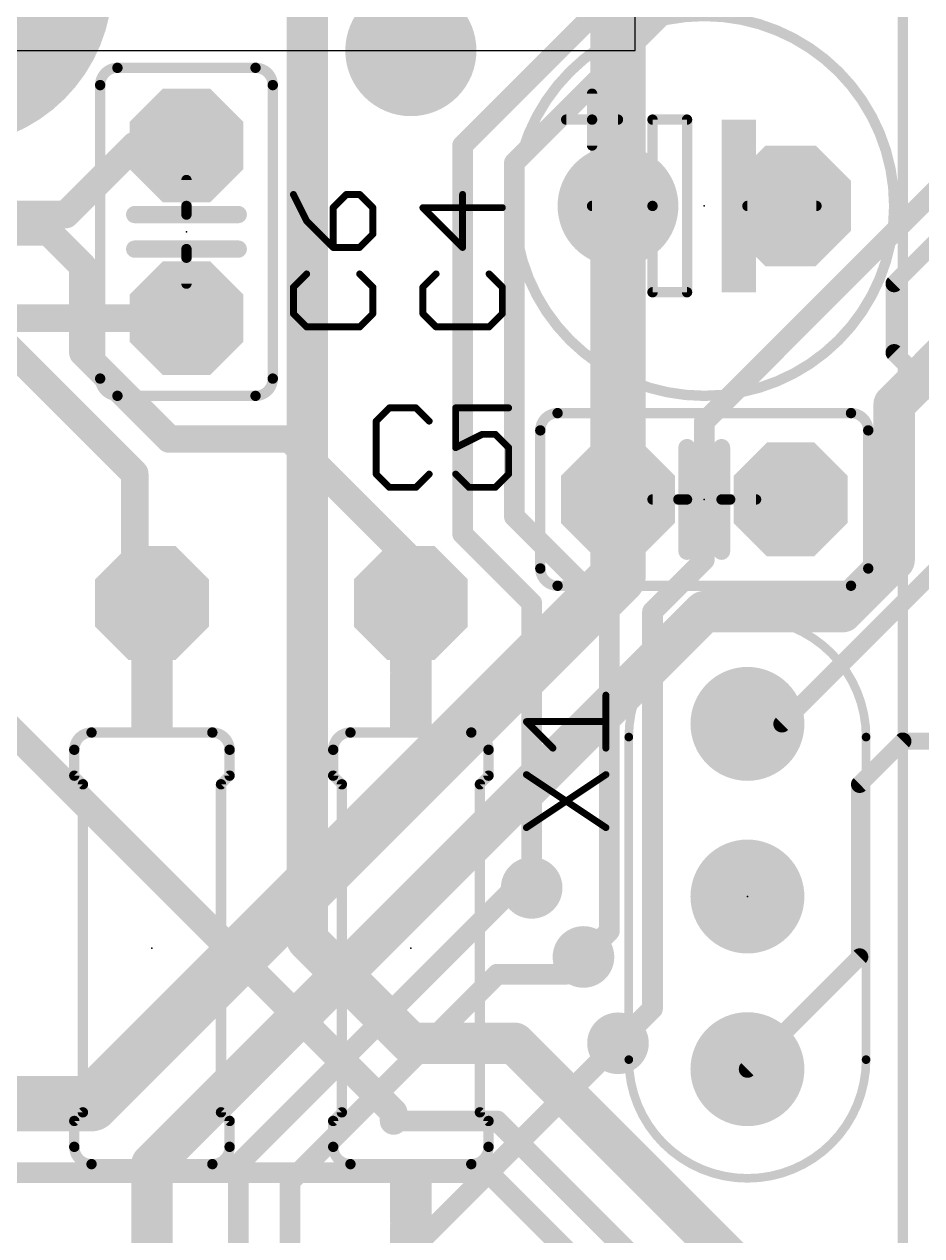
# Model space of a CAD drawing. Extents: x -0.4 to 91.5, y -0.3 to 57.4.
# Drawn here: x 11.84 to 25.04, y 16.09 to 33.92 of the extents above; entities that cross this region are included whole.
import ezdxf

# ---------------------------------------------------------------- set-up
doc = ezdxf.new("R2010")
doc.units = 0
for name, color, linetype in [('1', 12, 'CONTINUOUS'), ('16', 132, 'CONTINUOUS'), ('17', 110, 'CONTINUOUS'), ('18', 110, 'CONTINUOUS'), ('21', 253, 'CONTINUOUS'), ('22', 253, 'CONTINUOUS'), ('23', 53, 'CONTINUOUS'), ('51', 253, 'CONTINUOUS')]:
    doc.layers.add(name, color=color, linetype=linetype)

# ---------------------------------------------------------------- blocks, each defined once
blk = doc.blocks.new('RECT')
blk.add_solid([(-0.5, -0.5), (0.5, -0.5), (-0.5, 0.5), (0.5, 0.5)])
blk = doc.blocks.new('ROUNDP')
at = {"const_width": 0.5}
blk.add_lwpolyline([(0, -0.25, 1), (0, 0.25, 1), (0, -0.25)], format="xyb", dxfattribs=at)
blk = doc.blocks.new('OCTAGONP')
at = {"const_width": 0.5}
blk.add_lwpolyline([(-0.25, -0.1036), (-0.25, 0.1036), (-0.1036, 0.25), (0.1036, 0.25), (0.25, 0.1036), (0.25, -0.1036), (0.1036, -0.25), (-0.1036, -0.25), (-0.25, -0.1036), (-0.25, 0.1036)], dxfattribs=at)
blk = doc.blocks.new('ROUNDV')
at = {"const_width": 0.5}
blk.add_lwpolyline([(0, -0.25, 1), (0, 0.25, 1), (0, -0.25)], format="xyb", dxfattribs=at)

msp = doc.modelspace()

# ---------------------------------------------------------------- linework, layer by layer
at = {"layer": '1'}
for points, const_width in [([(17.526, 33.528), (17.526, 35.425)], 0.8128), ([(20.574, 31.242), (20.574, 34.671)], 0.8128), ([(20.574, 26.924), (20.574, 31.242)], 0.8128), ([(9.652, 30.861), (12.192, 30.861)], 0.4064), ([(12.192, 30.861), (12.7, 30.353)], 0.4064), ([(12.7, 30.353), (12.7, 29.083)], 0.4064), ([(10.922, 29.845), (13.462, 27.305)], 0.4064), ([(24.638, 28.321), (26.035, 29.718)], 0.6096), ([(12.7, 29.083), (13.97, 27.813)], 0.4064), ([(24.638, 26.035), (24.638, 28.321)], 0.6096), ([(13.97, 27.813), (15.748, 27.813)], 0.4064), ([(15.748, 27.813), (18.034, 25.527)], 0.4064), ([(13.462, 27.305), (13.462, 25.527)], 0.4064), ([(20.574, 25.781), (20.574, 26.924)], 0.8128), ([(23.876, 25.273), (24.638, 26.035)], 0.6096), ([(12.827, 18.034), (20.574, 25.781)], 0.8128), ([(13.462, 25.527), (13.589, 25.527)], 0.4064), ([(13.589, 25.527), (13.716, 25.4)], 0.4064), ([(18.034, 25.527), (17.907, 25.4)], 0.4064), ([(13.716, 17.145), (21.844, 25.273)], 0.6096), ([(17.907, 25.4), (17.526, 25.4)], 0.4064), ([(21.844, 25.273), (23.876, 25.273)], 0.6096), ([(14.986, 17.145), (19.05, 21.209)], 0.3048), ([(19.05, 21.209), (19.304, 21.209)], 0.3048), ([(19.812, 19.939), (20.066, 20.193)], 0.3048), ([(15.748, 16.891), (18.796, 19.939)], 0.3048), ([(18.796, 19.939), (19.812, 19.939)], 0.3048), ([(17.526, 15.875), (20.574, 18.923)], 0.3048), ([(8.89, 18.034), (12.827, 18.034)], 0.8128), ([(13.716, 15.24), (13.716, 17.145)], 0.6096), ([(14.986, 14.097), (14.986, 17.145)], 0.3048), ([(15.748, 12.065), (15.748, 16.891)], 0.3048)]:
    msp.add_lwpolyline(points, dxfattribs=dict(at, const_width=const_width))
for points, const_width in [([(17.3228, 33.528, 1), (17.7292, 33.528)], 0.4064), ([(20.7772, 31.242, 1), (20.3708, 31.242)], 0.4064), ([(20.3708, 31.242, 1), (20.7772, 31.242)], 0.4064), ([(12.2638, 30.9328, 1), (12.1202, 30.7892)], 0.2032), ([(12.192, 30.7594, 1), (12.192, 30.9626)], 0.2032), ([(12.8016, 30.353, 1), (12.5984, 30.353)], 0.2032), ([(12.6282, 30.2812, 1), (12.7718, 30.4248)], 0.2032), ([(12.7718, 29.1548, 1), (12.6282, 29.0112)], 0.2032), ([(12.5984, 29.083, 1), (12.8016, 29.083)], 0.2032), ([(24.5302, 28.4288, 1), (24.7458, 28.2132)], 0.3048), ([(24.7904, 28.321, 1), (24.4856, 28.321)], 0.3048), ([(13.97, 27.9146, 1), (13.97, 27.7114)], 0.2032), ([(13.8982, 27.7412, 1), (14.0418, 27.8848)], 0.2032), ([(15.8198, 27.8848, 1), (15.6762, 27.7412)], 0.2032), ([(15.748, 27.7114, 1), (15.748, 27.9146)], 0.2032), ([(13.5636, 27.305, 1), (13.3604, 27.305)], 0.2032), ([(13.3902, 27.2332, 1), (13.5338, 27.3768)], 0.2032), ([(20.7772, 26.924, 1), (20.3708, 26.924)], 0.4064), ([(20.3708, 26.924, 1), (20.7772, 26.924)], 0.4064), ([(24.7458, 25.9272, 1), (24.5302, 26.1428)], 0.3048), ([(20.7177, 25.6373, 1), (20.4303, 25.9247)], 0.4064), ([(24.4856, 26.035, 1), (24.7904, 26.035)], 0.3048), ([(20.3708, 25.781, 1), (20.7772, 25.781)], 0.4064), ([(13.462, 25.6286, 1), (13.462, 25.4254)], 0.2032), ([(13.6608, 25.5988, 1), (13.5172, 25.4552)], 0.2032), ([(13.589, 25.4254, 1), (13.589, 25.6286)], 0.2032), ([(18.1058, 25.4552, 1), (17.9622, 25.5988)], 0.2032), ([(17.9622, 25.4552, 1), (18.1058, 25.5988)], 0.2032), ([(13.3604, 25.527, 1), (13.5636, 25.527)], 0.2032), ([(13.6442, 25.3282, 1), (13.7878, 25.4718)], 0.2032), ([(17.526, 25.5016, 1), (17.526, 25.2984)], 0.2032), ([(17.8352, 25.4718, 1), (17.9788, 25.3282)], 0.2032), ([(17.907, 25.2984, 1), (17.907, 25.5016)], 0.2032), ([(21.844, 25.4254, 1), (21.844, 25.1206)], 0.3048), ([(21.9518, 25.1652, 1), (21.7362, 25.3808)], 0.3048), ([(23.7682, 25.3808, 1), (23.9838, 25.1652)], 0.3048), ([(23.876, 25.1206, 1), (23.876, 25.4254)], 0.3048), ([(19.05, 21.2852, 1), (19.05, 21.1328)], 0.1524), ([(19.1039, 21.1551, 1), (18.9961, 21.2629)], 0.1524), ([(19.304, 21.1328, 1), (19.304, 21.2852)], 0.1524), ([(20.1199, 20.1391, 1), (20.0121, 20.2469)], 0.1524), ([(18.796, 20.0152, 1), (18.796, 19.8628)], 0.1524), ([(18.8499, 19.8851, 1), (18.7421, 19.9929)], 0.1524), ([(19.7581, 19.9929, 1), (19.8659, 19.8851)], 0.1524), ([(19.812, 19.8628, 1), (19.812, 20.0152)], 0.1524), ([(20.6279, 18.8691, 1), (20.5201, 18.9769)], 0.1524), ([(12.6833, 18.1777, 1), (12.9707, 17.8903)], 0.4064), ([(12.827, 17.8308, 1), (12.827, 18.2372)], 0.4064), ([(13.6082, 17.2528, 1), (13.8238, 17.0372)], 0.3048), ([(13.8684, 17.145, 1), (13.5636, 17.145)], 0.3048), ([(15.0622, 17.145, 1), (14.9098, 17.145)], 0.1524), ([(14.9321, 17.1989, 1), (15.0399, 17.0911)], 0.1524), ([(15.8242, 16.891, 1), (15.6718, 16.891)], 0.1524), ([(15.6941, 16.9449, 1), (15.8019, 16.8371)], 0.1524)]:
    msp.add_lwpolyline(points, format="xyb", dxfattribs=dict(at, const_width=const_width))
at = {"layer": '16'}
for points, const_width in [([(18.288, 32.131), (22.098, 35.941)], 0.3048), ([(19.05, 31.877), (21.971, 34.798)], 0.3048), ([(16.002, 20.447), (16.002, 34.417)], 0.6096), ([(17.526, 33.528), (17.526, 33.274)], 0.8128), ([(12.446, 31.115), (13.462, 32.131)], 0.4064), ([(13.462, 32.131), (14.224, 32.131)], 0.4064), ([(18.288, 26.416), (18.288, 32.131)], 0.3048), ([(21.844, 28.067), (26.035, 32.258)], 0.3048), ([(19.05, 26.67), (19.05, 31.877)], 0.3048), ([(9.017, 31.115), (12.446, 31.115)], 0.4064), ([(24.638, 30.099), (25.527, 30.988)], 0.254), ([(24.638, 29.083), (24.638, 30.099)], 0.254), ([(8.89, 29.591), (14.224, 29.591)], 0.4064), ([(26.035, 27.686), (24.638, 29.083)], 0.254), ([(21.844, 26.035), (21.844, 28.067)], 0.3048), ([(20.447, 25.273), (19.05, 26.67)], 0.3048), ([(19.304, 25.4), (18.288, 26.416)], 0.3048), ([(21.082, 25.273), (21.844, 26.035)], 0.3048), ([(22.987, 23.622), (25.273, 25.908)], 0.254), ([(19.304, 21.209), (19.304, 25.4)], 0.3048), ([(20.447, 20.574), (20.447, 25.273)], 0.3048), ([(21.082, 19.431), (21.082, 25.273)], 0.3048), ([(11.176, 24.003), (17.272, 17.907)], 0.4064), ([(22.479, 23.622), (22.987, 23.622)], 0.254), ([(24.13, 22.733), (24.765, 23.368)], 0.254), ([(24.765, 23.368), (28.321, 23.368)], 0.254), ([(24.13, 20.193), (24.13, 22.733)], 0.254), ([(17.526, 18.923), (16.002, 20.447)], 0.6096), ([(20.066, 20.193), (20.447, 20.574)], 0.3048), ([(22.479, 18.542), (24.13, 20.193)], 0.254), ([(20.574, 18.923), (21.082, 19.431)], 0.3048), ([(19.05, 18.923), (17.526, 18.923)], 0.6096), ([(22.606, 15.367), (19.05, 18.923)], 0.6096), ([(17.272, 17.907), (17.272, 17.78)], 0.4064), ([(17.272, 17.78), (18.796, 17.78)], 0.3048), ([(18.796, 17.78), (22.225, 14.351)], 0.3048), ([(5.715, 17.018), (18.669, 17.018)], 0.3048), ([(18.669, 17.018), (22.479, 13.208)], 0.3048)]:
    msp.add_lwpolyline(points, dxfattribs=dict(at, const_width=const_width))
for points, const_width in [([(17.7292, 33.528, 1), (17.3228, 33.528)], 0.4064), ([(17.3228, 33.274, 1), (17.7292, 33.274)], 0.4064), ([(13.462, 32.2326, 1), (13.462, 32.0294)], 0.2032), ([(13.5338, 32.0592, 1), (13.3902, 32.2028)], 0.2032), ([(14.224, 32.0294, 1), (14.224, 32.2326)], 0.2032), ([(18.3642, 32.131, 1), (18.2118, 32.131)], 0.1524), ([(18.2341, 32.1849, 1), (18.3419, 32.0771)], 0.1524), ([(19.1262, 31.877, 1), (18.9738, 31.877)], 0.1524), ([(18.9961, 31.9309, 1), (19.1039, 31.8231)], 0.1524), ([(12.3742, 31.1868, 1), (12.5178, 31.0432)], 0.2032), ([(12.446, 31.0134, 1), (12.446, 31.2166)], 0.2032), ([(24.7015, 30.099, 1), (24.5745, 30.099)], 0.127), ([(24.5931, 30.1439, 1), (24.6829, 30.0541)], 0.127), ([(14.224, 29.4894, 1), (14.224, 29.6926)], 0.2032), ([(24.6829, 29.1279, 1), (24.5931, 29.0381)], 0.127), ([(24.5745, 29.083, 1), (24.7015, 29.083)], 0.127), ([(21.9202, 28.067, 1), (21.7678, 28.067)], 0.1524), ([(21.7901, 28.1209, 1), (21.8979, 28.0131)], 0.1524), ([(19.1039, 26.7239, 1), (18.9961, 26.6161)], 0.1524), ([(18.9738, 26.67, 1), (19.1262, 26.67)], 0.1524), ([(18.3419, 26.4699, 1), (18.2341, 26.3621)], 0.1524), ([(18.2118, 26.416, 1), (18.3642, 26.416)], 0.1524), ([(21.7678, 26.035, 1), (21.9202, 26.035)], 0.1524), ([(21.8979, 25.9811, 1), (21.7901, 26.0889)], 0.1524), ([(19.3802, 25.4, 1), (19.2278, 25.4)], 0.1524), ([(19.2501, 25.3461, 1), (19.3579, 25.4539)], 0.1524), ([(20.5232, 25.273, 1), (20.3708, 25.273)], 0.1524), ([(20.3931, 25.2191, 1), (20.5009, 25.3269)], 0.1524), ([(21.1582, 25.273, 1), (21.0058, 25.273)], 0.1524), ([(21.0281, 25.3269, 1), (21.1359, 25.2191)], 0.1524), ([(22.479, 23.6855, 1), (22.479, 23.5585)], 0.127), ([(22.9421, 23.6669, 1), (23.0319, 23.5771)], 0.127), ([(22.987, 23.5585, 1), (22.987, 23.6855)], 0.127), ([(24.765, 23.4315, 1), (24.765, 23.3045)], 0.127), ([(24.8099, 23.3231, 1), (24.7201, 23.4129)], 0.127), ([(24.1935, 22.733, 1), (24.0665, 22.733)], 0.127), ([(24.0851, 22.7779, 1), (24.1749, 22.6881)], 0.127), ([(19.2278, 21.209, 1), (19.3802, 21.209)], 0.1524), ([(16.1098, 20.5548, 1), (15.8942, 20.3392)], 0.3048), ([(20.5009, 20.5201, 1), (20.3931, 20.6279)], 0.1524), ([(15.8496, 20.447, 1), (16.1544, 20.447)], 0.3048), ([(20.3708, 20.574, 1), (20.5232, 20.574)], 0.1524), ([(20.0121, 20.2469, 1), (20.1199, 20.1391)], 0.1524), ([(24.1749, 20.1481, 1), (24.0851, 20.2379)], 0.127), ([(24.0665, 20.193, 1), (24.1935, 20.193)], 0.127), ([(21.0058, 19.431, 1), (21.1582, 19.431)], 0.1524), ([(21.1359, 19.3771, 1), (21.0281, 19.4849)], 0.1524), ([(17.526, 19.0754, 1), (17.526, 18.7706)], 0.3048), ([(17.4182, 18.8152, 1), (17.6338, 19.0308)], 0.3048), ([(19.1578, 19.0308, 1), (18.9422, 18.8152)], 0.3048), ([(19.05, 18.7706, 1), (19.05, 19.0754)], 0.3048), ([(20.5201, 18.9769, 1), (20.6279, 18.8691)], 0.1524), ([(22.4341, 18.5869, 1), (22.5239, 18.4971)], 0.127), ([(17.3736, 17.907, 1), (17.1704, 17.907)], 0.2032), ([(17.2002, 17.8352, 1), (17.3438, 17.9788)], 0.2032), ([(17.1704, 17.78, 1), (17.3736, 17.78)], 0.2032), ([(17.272, 17.8562, 1), (17.272, 17.7038)], 0.1524), ([(18.8499, 17.8339, 1), (18.7421, 17.7261)], 0.1524), ([(18.796, 17.7038, 1), (18.796, 17.8562)], 0.1524), ([(18.7229, 17.0719, 1), (18.6151, 16.9641)], 0.1524), ([(18.669, 16.9418, 1), (18.669, 17.0942)], 0.1524)]:
    msp.add_lwpolyline(points, format="xyb", dxfattribs=dict(at, const_width=const_width))
at = {"layer": '21'}
for points, const_width in [([(24.765, 43.688), (24.765, 8.128)], 0.1524), ([(15.24, 33.274), (13.208, 33.274)], 0.1524), ([(12.954, 28.702), (12.954, 33.02)], 0.1524), ([(15.494, 33.02), (15.494, 28.702)], 0.1524), ([(20.193, 32.512), (20.193, 32.893)], 0.1524), ([(19.812, 32.512), (20.193, 32.512)], 0.1524), ([(20.193, 32.131), (20.193, 32.512)], 0.1524), ([(20.193, 32.512), (20.574, 32.512)], 0.1524), ([(15.7978, 31.411), (15.9927, 31.0212)], 0.1016), ([(16.5774, 31.411), (16.3825, 31.2161)], 0.1016), ([(16.7723, 31.411), (16.5774, 31.411)], 0.1016), ([(16.9672, 31.2161), (16.7723, 31.411)], 0.1016), ([(18.2875, 30.6314), (18.2875, 31.411)], 0.1016), ([(14.224, 31.115), (13.462, 31.115)], 0.254), ([(14.986, 31.115), (14.224, 31.115)], 0.254), ([(14.224, 31.115), (14.224, 31.242)], 0.1524), ([(16.3825, 31.2161), (16.3825, 30.6314)], 0.1016), ([(16.9672, 30.8263), (16.9672, 31.2161)], 0.1016), ([(18.8722, 31.2161), (17.7028, 31.2161)], 0.1016), ([(17.7028, 31.2161), (18.2875, 30.6314)], 0.1016), ([(15.9927, 31.0212), (16.3825, 30.6314)], 0.1016), ([(16.7723, 30.6314), (16.9672, 30.8263)], 0.1016), ([(14.224, 30.607), (13.462, 30.607)], 0.254), ([(14.224, 30.607), (14.986, 30.607)], 0.254), ([(14.224, 30.48), (14.224, 30.607)], 0.1524), ([(16.3825, 30.6314), (16.7723, 30.6314)], 0.1016), ([(15.9927, 30.2416), (15.7978, 30.0467)], 0.1016), ([(16.9672, 30.0467), (16.7723, 30.2416)], 0.1016), ([(17.8977, 30.2416), (17.7028, 30.0467)], 0.1016), ([(18.8722, 30.0467), (18.6773, 30.2416)], 0.1016), ([(15.7978, 30.0467), (15.7978, 29.6569)], 0.1016), ([(16.9672, 29.6569), (16.9672, 30.0467)], 0.1016), ([(17.7028, 30.0467), (17.7028, 29.6569)], 0.1016), ([(18.8722, 29.6569), (18.8722, 30.0467)], 0.1016), ([(15.7978, 29.6569), (15.9927, 29.462)], 0.1016), ([(16.7723, 29.462), (16.9672, 29.6569)], 0.1016), ([(17.7028, 29.6569), (17.8977, 29.462)], 0.1016), ([(18.6773, 29.462), (18.8722, 29.6569)], 0.1016), ([(15.9927, 29.462), (16.7723, 29.462)], 0.1016), ([(17.8977, 29.462), (18.6773, 29.462)], 0.1016), ([(15.24, 28.448), (13.208, 28.448)], 0.1524), ([(17.2109, 28.2712), (17.016, 28.0763)], 0.1016), ([(17.6007, 28.2712), (17.2109, 28.2712)], 0.1016), ([(17.7956, 28.0763), (17.6007, 28.2712)], 0.1016), ([(18.965, 28.2712), (18.1854, 28.2712)], 0.1016), ([(18.1854, 28.2712), (18.1854, 27.6865)], 0.1016), ([(19.685, 28.194), (24.003, 28.194)], 0.1524), ([(17.016, 28.0763), (17.016, 27.2967)], 0.1016), ([(19.431, 27.94), (19.431, 25.908)], 0.1524), ([(24.257, 27.94), (24.257, 25.908)], 0.1524), ([(18.1854, 27.6865), (18.5752, 27.8814)], 0.1016), ([(18.5752, 27.8814), (18.7701, 27.8814)], 0.1016), ([(18.7701, 27.8814), (18.965, 27.6865)], 0.1016), ([(21.59, 27.686), (21.59, 26.924)], 0.254), ([(22.098, 26.924), (22.098, 27.686)], 0.254), ([(18.965, 27.6865), (18.965, 27.2967)], 0.1016), ([(17.016, 27.2967), (17.2109, 27.1018)], 0.1016), ([(17.6007, 27.1018), (17.7956, 27.2967)], 0.1016), ([(18.3803, 27.1018), (18.1854, 27.2967)], 0.1016), ([(18.965, 27.2967), (18.7701, 27.1018)], 0.1016), ([(17.2109, 27.1018), (17.6007, 27.1018)], 0.1016), ([(18.7701, 27.1018), (18.3803, 27.1018)], 0.1016), ([(21.59, 26.924), (21.463, 26.924)], 0.1524), ([(21.59, 26.924), (21.59, 26.162)], 0.254), ([(22.098, 26.924), (22.098, 26.162)], 0.254), ([(22.225, 26.924), (22.098, 26.924)], 0.1524), ([(24.003, 25.654), (19.685, 25.654)], 0.1524), ([(20.3962, 23.2654), (20.3962, 24.045)], 0.1016), ([(14.605, 23.495), (12.827, 23.495)], 0.1524), ([(18.415, 23.495), (16.637, 23.495)], 0.1524), ([(19.6166, 23.2654), (19.2268, 23.6552)], 0.1016), ([(19.2268, 23.6552), (20.3962, 23.6552)], 0.1016), ([(20.733, 18.682), (20.733, 23.428)], 0.127), ([(24.225, 23.428), (24.225, 18.682)], 0.127), ([(12.573, 23.241), (12.573, 22.86)], 0.1524), ([(14.859, 23.241), (14.859, 22.86)], 0.1524), ([(16.383, 23.241), (16.383, 22.86)], 0.1524), ([(18.669, 23.241), (18.669, 22.86)], 0.1524), ([(12.7, 22.733), (12.573, 22.86)], 0.1524), ([(14.732, 22.733), (14.859, 22.86)], 0.1524), ([(16.51, 22.733), (16.383, 22.86)], 0.1524), ([(18.542, 22.733), (18.669, 22.86)], 0.1524), ([(19.2268, 22.096), (20.3962, 22.8756)], 0.1016), ([(19.2268, 22.8756), (20.3962, 22.096)], 0.1016), ([(12.7, 22.733), (12.7, 17.907)], 0.1524), ([(14.732, 22.733), (14.732, 17.907)], 0.1524), ([(16.51, 22.733), (16.51, 17.907)], 0.1524), ([(18.542, 22.733), (18.542, 17.907)], 0.1524), ([(12.7, 17.907), (12.573, 17.78)], 0.1524), ([(12.573, 17.399), (12.573, 17.78)], 0.1524), ([(14.732, 17.907), (14.859, 17.78)], 0.1524), ([(14.859, 17.399), (14.859, 17.78)], 0.1524), ([(16.51, 17.907), (16.383, 17.78)], 0.1524), ([(16.383, 17.399), (16.383, 17.78)], 0.1524), ([(18.542, 17.907), (18.669, 17.78)], 0.1524), ([(18.669, 17.399), (18.669, 17.78)], 0.1524), ([(14.605, 17.145), (12.827, 17.145)], 0.1524), ([(18.415, 17.145), (16.637, 17.145)], 0.1524)]:
    msp.add_lwpolyline(points, dxfattribs=dict(at, const_width=const_width))
for points, const_width in [([(21.844, 28.448, 1), (21.844, 34.036, 1), (21.844, 28.448)], 0.1524), ([(13.208, 33.274, 0.4142), (12.954, 33.02)], 0.1524), ([(13.208, 33.3121, 1), (13.208, 33.2359)], 0.0762), ([(13.208, 33.2359, 1), (13.208, 33.3121)], 0.0762), ([(15.494, 33.02, 0.4142), (15.24, 33.274)], 0.1524), ([(15.24, 33.3121, 1), (15.24, 33.2359)], 0.0762), ([(15.24, 33.2359, 1), (15.24, 33.3121)], 0.0762), ([(12.9921, 33.02, 1), (12.9159, 33.02)], 0.0762), ([(12.9159, 33.02, 1), (12.9921, 33.02)], 0.0762), ([(15.5321, 33.02, 1), (15.4559, 33.02)], 0.0762), ([(15.4559, 33.02, 1), (15.5321, 33.02)], 0.0762), ([(20.2311, 32.893, 1), (20.1549, 32.893)], 0.0762), ([(19.812, 32.5501, 1), (19.812, 32.4739)], 0.0762), ([(20.2311, 32.512, 1), (20.1549, 32.512)], 0.0762), ([(20.193, 32.5501, 1), (20.193, 32.4739)], 0.0762), ([(20.1549, 32.512, 1), (20.2311, 32.512)], 0.0762), ([(20.193, 32.4739, 1), (20.193, 32.5501)], 0.0762), ([(20.574, 32.4739, 1), (20.574, 32.5501)], 0.0762), ([(20.1549, 32.131, 1), (20.2311, 32.131)], 0.0762), ([(15.8205, 31.4224, 1), (15.7751, 31.3996)], 0.0508), ([(16.5774, 31.4364, 1), (16.5774, 31.3856)], 0.0508), ([(16.5954, 31.393, 1), (16.5594, 31.429)], 0.0508), ([(16.7903, 31.429, 1), (16.7543, 31.393)], 0.0508), ([(16.7723, 31.3856, 1), (16.7723, 31.4364)], 0.0508), ([(18.3129, 31.411, 1), (18.2621, 31.411)], 0.0508), ([(13.462, 31.1785, 1), (13.462, 31.0515)], 0.127), ([(14.224, 31.1785, 1), (14.224, 31.0515)], 0.127), ([(14.2621, 31.242, 1), (14.1859, 31.242)], 0.0762), ([(14.224, 31.0515, 1), (14.224, 31.1785)], 0.127), ([(14.986, 31.0515, 1), (14.986, 31.1785)], 0.127), ([(16.3645, 31.2341, 1), (16.4005, 31.1981)], 0.0508), ([(16.4079, 31.2161, 1), (16.3571, 31.2161)], 0.0508), ([(16.9926, 31.2161, 1), (16.9418, 31.2161)], 0.0508), ([(16.9492, 31.1981, 1), (16.9852, 31.2341)], 0.0508), ([(17.7208, 31.2341, 1), (17.6848, 31.1981)], 0.0508), ([(17.7028, 31.2415, 1), (17.7028, 31.1907)], 0.0508), ([(18.8722, 31.1907, 1), (18.8722, 31.2415)], 0.0508), ([(14.1859, 31.115, 1), (14.2621, 31.115)], 0.0762), ([(16.0107, 31.0392, 1), (15.9747, 31.0032)], 0.0508), ([(15.97, 31.0098, 1), (16.0154, 31.0326)], 0.0508), ([(16.9418, 30.8263, 1), (16.9926, 30.8263)], 0.0508), ([(16.9852, 30.8083, 1), (16.9492, 30.8443)], 0.0508), ([(13.462, 30.6705, 1), (13.462, 30.5435)], 0.127), ([(14.224, 30.6705, 1), (14.224, 30.5435)], 0.127), ([(14.2621, 30.607, 1), (14.1859, 30.607)], 0.0762), ([(14.224, 30.5435, 1), (14.224, 30.6705)], 0.127), ([(14.986, 30.5435, 1), (14.986, 30.6705)], 0.127), ([(16.3825, 30.6568, 1), (16.3825, 30.606)], 0.0508), ([(16.3645, 30.6134, 1), (16.4005, 30.6494)], 0.0508), ([(16.7543, 30.6494, 1), (16.7903, 30.6134)], 0.0508), ([(16.7723, 30.606, 1), (16.7723, 30.6568)], 0.0508), ([(18.2695, 30.6134, 1), (18.3055, 30.6494)], 0.0508), ([(14.1859, 30.48, 1), (14.2621, 30.48)], 0.0762), ([(16.3571, 30.6314, 1), (16.4079, 30.6314)], 0.0508), ([(18.2621, 30.6314, 1), (18.3129, 30.6314)], 0.0508), ([(16.0107, 30.2236, 1), (15.9747, 30.2596)], 0.0508), ([(16.7903, 30.2596, 1), (16.7543, 30.2236)], 0.0508), ([(17.9157, 30.2236, 1), (17.8797, 30.2596)], 0.0508), ([(18.6953, 30.2596, 1), (18.6593, 30.2236)], 0.0508), ([(15.7798, 30.0647, 1), (15.8158, 30.0287)], 0.0508), ([(15.8232, 30.0467, 1), (15.7724, 30.0467)], 0.0508), ([(16.9926, 30.0467, 1), (16.9418, 30.0467)], 0.0508), ([(16.9492, 30.0287, 1), (16.9852, 30.0647)], 0.0508), ([(17.6848, 30.0647, 1), (17.7208, 30.0287)], 0.0508), ([(17.7282, 30.0467, 1), (17.6774, 30.0467)], 0.0508), ([(18.8976, 30.0467, 1), (18.8468, 30.0467)], 0.0508), ([(18.8542, 30.0287, 1), (18.8902, 30.0647)], 0.0508), ([(15.8158, 29.6749, 1), (15.7798, 29.6389)], 0.0508), ([(15.7724, 29.6569, 1), (15.8232, 29.6569)], 0.0508), ([(16.9418, 29.6569, 1), (16.9926, 29.6569)], 0.0508), ([(16.9852, 29.6389, 1), (16.9492, 29.6749)], 0.0508), ([(17.7208, 29.6749, 1), (17.6848, 29.6389)], 0.0508), ([(17.6774, 29.6569, 1), (17.7282, 29.6569)], 0.0508), ([(18.8468, 29.6569, 1), (18.8976, 29.6569)], 0.0508), ([(18.8902, 29.6389, 1), (18.8542, 29.6749)], 0.0508), ([(15.9927, 29.4874, 1), (15.9927, 29.4366)], 0.0508), ([(15.9747, 29.444, 1), (16.0107, 29.48)], 0.0508), ([(16.7543, 29.48, 1), (16.7903, 29.444)], 0.0508), ([(16.7723, 29.4366, 1), (16.7723, 29.4874)], 0.0508), ([(17.8977, 29.4874, 1), (17.8977, 29.4366)], 0.0508), ([(17.8797, 29.444, 1), (17.9157, 29.48)], 0.0508), ([(18.6593, 29.48, 1), (18.6953, 29.444)], 0.0508), ([(18.6773, 29.4366, 1), (18.6773, 29.4874)], 0.0508), ([(12.954, 28.702, 0.4142), (13.208, 28.448)], 0.1524), ([(12.9921, 28.702, 1), (12.9159, 28.702)], 0.0762), ([(12.9159, 28.702, 1), (12.9921, 28.702)], 0.0762), ([(15.24, 28.448, 0.4142), (15.494, 28.702)], 0.1524), ([(15.5321, 28.702, 1), (15.4559, 28.702)], 0.0762), ([(15.4559, 28.702, 1), (15.5321, 28.702)], 0.0762), ([(13.208, 28.4861, 1), (13.208, 28.4099)], 0.0762), ([(13.208, 28.4099, 1), (13.208, 28.4861)], 0.0762), ([(15.24, 28.4861, 1), (15.24, 28.4099)], 0.0762), ([(15.24, 28.4099, 1), (15.24, 28.4861)], 0.0762), ([(17.2109, 28.2966, 1), (17.2109, 28.2458)], 0.0508), ([(17.2289, 28.2532, 1), (17.1929, 28.2892)], 0.0508), ([(17.6187, 28.2892, 1), (17.5827, 28.2532)], 0.0508), ([(17.6007, 28.2458, 1), (17.6007, 28.2966)], 0.0508), ([(18.1854, 28.2966, 1), (18.1854, 28.2458)], 0.0508), ([(18.2108, 28.2712, 1), (18.16, 28.2712)], 0.0508), ([(18.965, 28.2458, 1), (18.965, 28.2966)], 0.0508), ([(19.685, 28.194, 0.4142), (19.431, 27.94)], 0.1524), ([(19.685, 28.2321, 1), (19.685, 28.1559)], 0.0762), ([(19.685, 28.1559, 1), (19.685, 28.2321)], 0.0762), ([(24.257, 27.94, 0.4142), (24.003, 28.194)], 0.1524), ([(24.003, 28.2321, 1), (24.003, 28.1559)], 0.0762), ([(24.003, 28.1559, 1), (24.003, 28.2321)], 0.0762), ([(16.998, 28.0943, 1), (17.034, 28.0583)], 0.0508), ([(17.0414, 28.0763, 1), (16.9906, 28.0763)], 0.0508), ([(17.7776, 28.0583, 1), (17.8136, 28.0943)], 0.0508), ([(19.4691, 27.94, 1), (19.3929, 27.94)], 0.0762), ([(24.2951, 27.94, 1), (24.2189, 27.94)], 0.0762), ([(18.5752, 27.9068, 1), (18.5752, 27.856)], 0.0508), ([(18.5866, 27.8587, 1), (18.5638, 27.9041)], 0.0508), ([(18.7881, 27.8994, 1), (18.7521, 27.8634)], 0.0508), ([(18.7701, 27.856, 1), (18.7701, 27.9068)], 0.0508), ([(19.3929, 27.94, 1), (19.4691, 27.94)], 0.0762), ([(21.6535, 27.686, 1), (21.5265, 27.686)], 0.127), ([(22.1615, 27.686, 1), (22.0345, 27.686)], 0.127), ([(24.2189, 27.94, 1), (24.2951, 27.94)], 0.0762), ([(18.174, 27.7092, 1), (18.1968, 27.6638)], 0.0508), ([(18.16, 27.6865, 1), (18.2108, 27.6865)], 0.0508), ([(18.9904, 27.6865, 1), (18.9396, 27.6865)], 0.0508), ([(18.947, 27.6685, 1), (18.983, 27.7045)], 0.0508), ([(17.034, 27.3147, 1), (16.998, 27.2787)], 0.0508), ([(16.9906, 27.2967, 1), (17.0414, 27.2967)], 0.0508), ([(17.8136, 27.2787, 1), (17.7776, 27.3147)], 0.0508), ([(18.2034, 27.3147, 1), (18.1674, 27.2787)], 0.0508), ([(18.9396, 27.2967, 1), (18.9904, 27.2967)], 0.0508), ([(18.983, 27.2787, 1), (18.947, 27.3147)], 0.0508), ([(17.2109, 27.1272, 1), (17.2109, 27.0764)], 0.0508), ([(17.1929, 27.0838, 1), (17.2289, 27.1198)], 0.0508), ([(17.5827, 27.1198, 1), (17.6187, 27.0838)], 0.0508), ([(17.6007, 27.0764, 1), (17.6007, 27.1272)], 0.0508), ([(18.3803, 27.1272, 1), (18.3803, 27.0764)], 0.0508), ([(18.3623, 27.0838, 1), (18.3983, 27.1198)], 0.0508), ([(18.7521, 27.1198, 1), (18.7881, 27.0838)], 0.0508), ([(18.7701, 27.0764, 1), (18.7701, 27.1272)], 0.0508), ([(21.463, 26.9621, 1), (21.463, 26.8859)], 0.0762), ([(21.6535, 26.924, 1), (21.5265, 26.924)], 0.127), ([(21.5265, 26.924, 1), (21.6535, 26.924)], 0.127), ([(21.59, 26.8859, 1), (21.59, 26.9621)], 0.0762), ([(22.1615, 26.924, 1), (22.0345, 26.924)], 0.127), ([(22.0345, 26.924, 1), (22.1615, 26.924)], 0.127), ([(22.098, 26.9621, 1), (22.098, 26.8859)], 0.0762), ([(22.225, 26.8859, 1), (22.225, 26.9621)], 0.0762), ([(21.5265, 26.162, 1), (21.6535, 26.162)], 0.127), ([(22.0345, 26.162, 1), (22.1615, 26.162)], 0.127), ([(19.431, 25.908, 0.4142), (19.685, 25.654)], 0.1524), ([(19.4691, 25.908, 1), (19.3929, 25.908)], 0.0762), ([(19.3929, 25.908, 1), (19.4691, 25.908)], 0.0762), ([(24.003, 25.654, 0.4142), (24.257, 25.908)], 0.1524), ([(24.2951, 25.908, 1), (24.2189, 25.908)], 0.0762), ([(24.2189, 25.908, 1), (24.2951, 25.908)], 0.0762), ([(19.685, 25.6921, 1), (19.685, 25.6159)], 0.0762), ([(19.685, 25.6159, 1), (19.685, 25.6921)], 0.0762), ([(24.003, 25.6921, 1), (24.003, 25.6159)], 0.0762), ([(24.003, 25.6159, 1), (24.003, 25.6921)], 0.0762), ([(24.225, 23.428, 1), (20.733, 23.428)], 0.127), ([(20.4216, 24.045, 1), (20.3708, 24.045)], 0.0508), ([(12.827, 23.495, 0.4142), (12.573, 23.241)], 0.1524), ([(12.827, 23.5331, 1), (12.827, 23.4569)], 0.0762), ([(12.827, 23.4569, 1), (12.827, 23.5331)], 0.0762), ([(14.859, 23.241, 0.4142), (14.605, 23.495)], 0.1524), ([(14.605, 23.5331, 1), (14.605, 23.4569)], 0.0762), ([(14.605, 23.4569, 1), (14.605, 23.5331)], 0.0762), ([(16.637, 23.495, 0.4142), (16.383, 23.241)], 0.1524), ([(16.637, 23.5331, 1), (16.637, 23.4569)], 0.0762), ([(16.637, 23.4569, 1), (16.637, 23.5331)], 0.0762), ([(18.669, 23.241, 0.4142), (18.415, 23.495)], 0.1524), ([(18.415, 23.5331, 1), (18.415, 23.4569)], 0.0762), ([(18.415, 23.4569, 1), (18.415, 23.5331)], 0.0762), ([(19.2448, 23.6732, 1), (19.2088, 23.6372)], 0.0508), ([(19.2268, 23.6806, 1), (19.2268, 23.6298)], 0.0508), ([(20.3962, 23.6298, 1), (20.3962, 23.6806)], 0.0508), ([(20.7647, 23.428, 1), (20.7013, 23.428)], 0.0635), ([(20.7013, 23.428, 1), (20.7647, 23.428)], 0.0635), ([(24.2568, 23.428, 1), (24.1933, 23.428)], 0.0635), ([(24.1933, 23.428, 1), (24.2568, 23.428)], 0.0635), ([(12.6111, 23.241, 1), (12.5349, 23.241)], 0.0762), ([(12.5349, 23.241, 1), (12.6111, 23.241)], 0.0762), ([(14.8971, 23.241, 1), (14.8209, 23.241)], 0.0762), ([(14.8209, 23.241, 1), (14.8971, 23.241)], 0.0762), ([(16.4211, 23.241, 1), (16.3449, 23.241)], 0.0762), ([(16.3449, 23.241, 1), (16.4211, 23.241)], 0.0762), ([(18.7071, 23.241, 1), (18.6309, 23.241)], 0.0762), ([(18.6309, 23.241, 1), (18.7071, 23.241)], 0.0762), ([(19.5986, 23.2474, 1), (19.6346, 23.2834)], 0.0508), ([(20.3708, 23.2654, 1), (20.4216, 23.2654)], 0.0508), ([(12.5349, 22.86, 1), (12.6111, 22.86)], 0.0762), ([(12.5999, 22.8869, 1), (12.5461, 22.8331)], 0.0762), ([(14.8209, 22.86, 1), (14.8971, 22.86)], 0.0762), ([(14.8859, 22.8331, 1), (14.8321, 22.8869)], 0.0762), ([(16.3449, 22.86, 1), (16.4211, 22.86)], 0.0762), ([(16.4099, 22.8869, 1), (16.3561, 22.8331)], 0.0762), ([(18.6309, 22.86, 1), (18.7071, 22.86)], 0.0762), ([(18.6959, 22.8331, 1), (18.6421, 22.8869)], 0.0762), ([(19.2409, 22.8967, 1), (19.2127, 22.8545)], 0.0508), ([(20.4103, 22.8545, 1), (20.3821, 22.8967)], 0.0508), ([(12.7381, 22.733, 1), (12.6619, 22.733)], 0.0762), ([(12.6731, 22.7061, 1), (12.7269, 22.7599)], 0.0762), ([(14.7701, 22.733, 1), (14.6939, 22.733)], 0.0762), ([(14.7051, 22.7599, 1), (14.7589, 22.7061)], 0.0762), ([(16.5481, 22.733, 1), (16.4719, 22.733)], 0.0762), ([(16.4831, 22.7061, 1), (16.5369, 22.7599)], 0.0762), ([(18.5801, 22.733, 1), (18.5039, 22.733)], 0.0762), ([(18.5151, 22.7599, 1), (18.5689, 22.7061)], 0.0762), ([(19.2127, 22.1171, 1), (19.2409, 22.0749)], 0.0508), ([(20.3821, 22.0749, 1), (20.4103, 22.1171)], 0.0508), ([(20.733, 18.682, 1), (24.225, 18.682)], 0.127), ([(20.7647, 18.682, 1), (20.7013, 18.682)], 0.0635), ([(24.2568, 18.682, 1), (24.1933, 18.682)], 0.0635), ([(20.7013, 18.682, 1), (20.7647, 18.682)], 0.0635), ([(24.1933, 18.682, 1), (24.2568, 18.682)], 0.0635), ([(12.6111, 17.78, 1), (12.5349, 17.78)], 0.0762), ([(12.5461, 17.8069, 1), (12.5999, 17.7531)], 0.0762), ([(12.6619, 17.907, 1), (12.7381, 17.907)], 0.0762), ([(12.7269, 17.8801, 1), (12.6731, 17.9339)], 0.0762), ([(14.6939, 17.907, 1), (14.7701, 17.907)], 0.0762), ([(14.7589, 17.9339, 1), (14.7051, 17.8801)], 0.0762), ([(14.8971, 17.78, 1), (14.8209, 17.78)], 0.0762), ([(14.8321, 17.7531, 1), (14.8859, 17.8069)], 0.0762), ([(16.4211, 17.78, 1), (16.3449, 17.78)], 0.0762), ([(16.3561, 17.8069, 1), (16.4099, 17.7531)], 0.0762), ([(16.4719, 17.907, 1), (16.5481, 17.907)], 0.0762), ([(16.5369, 17.8801, 1), (16.4831, 17.9339)], 0.0762), ([(18.5039, 17.907, 1), (18.5801, 17.907)], 0.0762), ([(18.5689, 17.9339, 1), (18.5151, 17.8801)], 0.0762), ([(18.7071, 17.78, 1), (18.6309, 17.78)], 0.0762), ([(18.6421, 17.7531, 1), (18.6959, 17.8069)], 0.0762), ([(12.573, 17.399, 0.4142), (12.827, 17.145)], 0.1524), ([(12.6111, 17.399, 1), (12.5349, 17.399)], 0.0762), ([(14.605, 17.145, 0.4142), (14.859, 17.399)], 0.1524), ([(14.8971, 17.399, 1), (14.8209, 17.399)], 0.0762), ([(16.383, 17.399, 0.4142), (16.637, 17.145)], 0.1524), ([(16.4211, 17.399, 1), (16.3449, 17.399)], 0.0762), ([(18.415, 17.145, 0.4142), (18.669, 17.399)], 0.1524), ([(18.7071, 17.399, 1), (18.6309, 17.399)], 0.0762), ([(12.5349, 17.399, 1), (12.6111, 17.399)], 0.0762), ([(14.8209, 17.399, 1), (14.8971, 17.399)], 0.0762), ([(16.3449, 17.399, 1), (16.4211, 17.399)], 0.0762), ([(18.6309, 17.399, 1), (18.7071, 17.399)], 0.0762), ([(12.827, 17.1831, 1), (12.827, 17.1069)], 0.0762), ([(12.827, 17.1069, 1), (12.827, 17.1831)], 0.0762), ([(14.605, 17.1831, 1), (14.605, 17.1069)], 0.0762), ([(14.605, 17.1069, 1), (14.605, 17.1831)], 0.0762), ([(16.637, 17.1831, 1), (16.637, 17.1069)], 0.0762), ([(16.637, 17.1069, 1), (16.637, 17.1831)], 0.0762), ([(18.415, 17.1831, 1), (18.415, 17.1069)], 0.0762), ([(18.415, 17.1069, 1), (18.415, 17.1831)], 0.0762)]:
    msp.add_lwpolyline(points, format="xyb", dxfattribs=dict(at, const_width=const_width))
at = {"layer": '22'}
for p, q in [((20.828, 33.528), (20.828, 46.228)), ((5.08, 33.528), (20.828, 33.528))]:
    msp.add_line(p, q, dxfattribs=at)
at = {"layer": '23'}
for p in [(21.844, 31.242), (14.224, 30.861), (21.844, 26.924), (22.479, 21.082), (13.716, 20.32), (17.526, 20.32)]:
    msp.add_point(p, dxfattribs=at)
at = {"layer": '51'}
for points, const_width in [([(17.526, 33.528), (17.526, 34.544)], 0.762), ([(21.59, 32.512), (21.082, 32.512)], 0.1524), ([(21.082, 32.512), (21.082, 31.242)], 0.1524), ([(21.59, 29.972), (21.59, 32.512)], 0.1524), ([(14.224, 31.242), (14.224, 31.623)], 0.1524), ([(20.193, 31.242), (21.082, 31.242)], 0.1524), ([(21.082, 31.242), (21.082, 29.972)], 0.1524), ([(22.479, 31.242), (23.495, 31.242)], 0.1524), ([(14.224, 30.099), (14.224, 30.48)], 0.1524), ([(21.082, 29.972), (21.59, 29.972)], 0.1524), ([(21.463, 26.924), (21.082, 26.924)], 0.1524), ([(22.606, 26.924), (22.225, 26.924)], 0.1524), ([(13.716, 25.4), (13.716, 24.384)], 0.6096), ([(17.526, 25.4), (17.526, 24.384)], 0.6096), ([(13.716, 15.24), (13.716, 16.256)], 0.6096), ([(17.526, 15.24), (17.526, 16.256)], 0.6096)]:
    msp.add_lwpolyline(points, dxfattribs=dict(at, const_width=const_width))
for points, const_width in [([(17.3355, 33.528, 1), (17.7165, 33.528)], 0.381), ([(21.082, 32.5501, 1), (21.082, 32.4739)], 0.0762), ([(21.1201, 32.512, 1), (21.0439, 32.512)], 0.0762), ([(21.6281, 32.512, 1), (21.5519, 32.512)], 0.0762), ([(21.59, 32.4739, 1), (21.59, 32.5501)], 0.0762), ([(14.2621, 31.623, 1), (14.1859, 31.623)], 0.0762), ([(14.1859, 31.242, 1), (14.2621, 31.242)], 0.0762), ([(20.193, 31.2801, 1), (20.193, 31.2039)], 0.0762), ([(21.1201, 31.242, 1), (21.0439, 31.242)], 0.0762), ([(21.0439, 31.242, 1), (21.1201, 31.242)], 0.0762), ([(21.082, 31.2039, 1), (21.082, 31.2801)], 0.0762), ([(22.479, 31.2801, 1), (22.479, 31.2039)], 0.0762), ([(23.495, 31.2039, 1), (23.495, 31.2801)], 0.0762), ([(14.2621, 30.48, 1), (14.1859, 30.48)], 0.0762), ([(14.1859, 30.099, 1), (14.2621, 30.099)], 0.0762), ([(21.082, 30.0101, 1), (21.082, 29.9339)], 0.0762), ([(21.0439, 29.972, 1), (21.1201, 29.972)], 0.0762), ([(21.5519, 29.972, 1), (21.6281, 29.972)], 0.0762), ([(21.59, 29.9339, 1), (21.59, 30.0101)], 0.0762), ([(21.082, 26.9621, 1), (21.082, 26.8859)], 0.0762), ([(21.463, 26.8859, 1), (21.463, 26.9621)], 0.0762), ([(22.225, 26.9621, 1), (22.225, 26.8859)], 0.0762), ([(22.606, 26.8859, 1), (22.606, 26.9621)], 0.0762), ([(13.8684, 25.4, 1), (13.5636, 25.4)], 0.3048), ([(17.6784, 25.4, 1), (17.3736, 25.4)], 0.3048), ([(13.5636, 24.384, 1), (13.8684, 24.384)], 0.3048), ([(17.3736, 24.384, 1), (17.6784, 24.384)], 0.3048), ([(13.8684, 16.256, 1), (13.5636, 16.256)], 0.3048), ([(17.6784, 16.256, 1), (17.3736, 16.256)], 0.3048)]:
    msp.add_lwpolyline(points, format="xyb", dxfattribs=dict(at, const_width=const_width))

# ---------------------------------------------------------------- block references
at = {"layer": '17'}
for name, p, xscale, yscale, rotation in [('ROUNDP', (10.735, 34.516), 4.8, 4.8, 270), ('ROUNDP', (10.735, 34.516), 4.8, 4.8, 270), ('ROUNDP', (10.735, 34.516), 4.016, 4.016, 270), ('ROUNDP', (17.526, 33.528), 1.9304, 1.9304, 270), ('ROUNDP', (17.526, 33.528), 1.9304, 1.9304, 270), ('ROUNDP', (17.526, 33.528), 1.6764, 1.6764, 270), ('OCTAGONP', (14.224, 32.131), 1.6764, 1.6764, 270), ('OCTAGONP', (14.224, 32.131), 1.6764, 1.6764, 270), ('ROUNDP', (14.224, 32.131), 1.3208, 1.3208, 270), ('OCTAGONP', (14.224, 29.591), 1.6764, 1.6764, 270), ('OCTAGONP', (14.224, 29.591), 1.6764, 1.6764, 270), ('ROUNDP', (14.224, 29.591), 1.3208, 1.3208, 270), ('OCTAGONP', (13.716, 25.4), 1.6764, 1.6764, 90), ('OCTAGONP', (13.716, 25.4), 1.6764, 1.6764, 90), ('OCTAGONP', (17.526, 25.4), 1.6764, 1.6764, 90), ('OCTAGONP', (17.526, 25.4), 1.6764, 1.6764, 90), ('ROUNDP', (13.716, 25.4), 1.3208, 1.3208, 90), ('ROUNDP', (17.526, 25.4), 1.3208, 1.3208, 90), ('ROUNDP', (22.479, 23.622), 1.6764, 1.6764, 90), ('ROUNDP', (22.479, 23.622), 1.6764, 1.6764, 90), ('ROUNDP', (22.479, 23.622), 1.408, 1.408, 90), ('ROUNDP', (22.479, 21.082), 1.6764, 1.6764, 90), ('ROUNDP', (22.479, 21.082), 1.6764, 1.6764, 90), ('ROUNDP', (22.479, 21.082), 1.408, 1.408, 90), ('ROUNDP', (22.479, 18.542), 1.6764, 1.6764, 90), ('ROUNDP', (22.479, 18.542), 1.6764, 1.6764, 90), ('ROUNDP', (22.479, 18.542), 1.408, 1.408, 90)]:
    msp.add_blockref(name, p, dxfattribs=dict(at, xscale=xscale, yscale=yscale, rotation=rotation))
for name, p, xscale, yscale in [('ROUNDP', (20.574, 31.242), 1.778, 1.778), ('ROUNDP', (20.574, 31.242), 1.778, 1.778), ('OCTAGONP', (23.114, 31.242), 1.778, 1.778), ('OCTAGONP', (23.114, 31.242), 1.778, 1.778), ('ROUNDP', (20.574, 31.242), 1.3208, 1.3208), ('ROUNDP', (23.114, 31.242), 1.3208, 1.3208), ('OCTAGONP', (20.574, 26.924), 1.6764, 1.6764), ('OCTAGONP', (20.574, 26.924), 1.6764, 1.6764), ('OCTAGONP', (23.114, 26.924), 1.6764, 1.6764), ('OCTAGONP', (23.114, 26.924), 1.6764, 1.6764), ('ROUNDP', (20.574, 26.924), 1.3208, 1.3208), ('ROUNDP', (23.114, 26.924), 1.3208, 1.3208)]:
    msp.add_blockref(name, p, dxfattribs=dict(at, xscale=xscale, yscale=yscale))
at = {"layer": '18', "xscale": 0.9064, "yscale": 0.9064}
for p in [(19.304, 21.209), (19.304, 21.209), (20.066, 20.193), (20.066, 20.193), (20.574, 18.923), (20.574, 18.923)]:
    msp.add_blockref('ROUNDV', p, dxfattribs=at)
at = {"layer": '21', "xscale": 0.8636, "yscale": 0.6096, "rotation": 90}
for p in [(13.716, 23.9268), (17.526, 23.9268), (13.716, 16.7132), (17.526, 16.7132)]:
    msp.add_blockref('RECT', p, dxfattribs=at)
at = {"layer": '51', "xscale": 0.508, "yscale": 2.54}
msp.add_blockref('RECT', (22.352, 31.242), dxfattribs=at)

doc.saveas('drawing.dxf')
